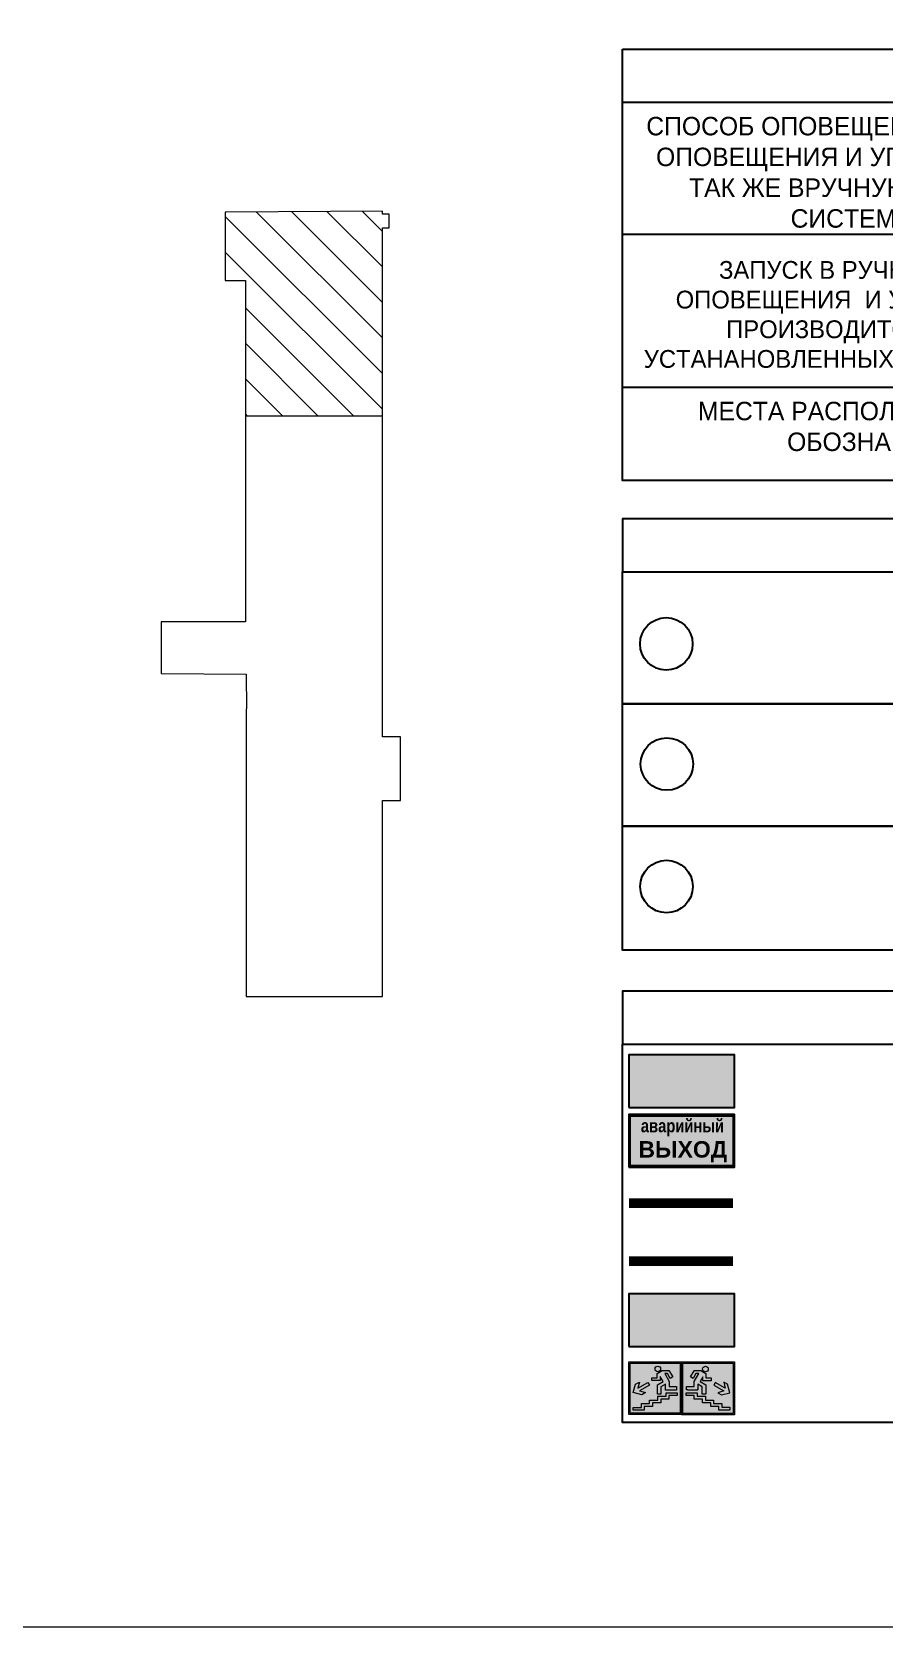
# Model space of a CAD drawing. Header units: millimetres. Extents: x 13810 to 67229, y 12374 to 21950.
# Drawn here: x 40680.6 to 40809.7, y 13759.5 to 14001.4 of the extents above; entities that cross this region are included whole.
import ezdxf

# ---------------------------------------------------------------- set-up
doc = ezdxf.new("R2010")
doc.units = ezdxf.units.MM
doc.linetypes.add('GOST2.303 4', pattern=[7, 5, -2, 0])
doc.layers.add('План_Штампы', color=7, linetype='Continuous')
doc.styles.add('обычный', font='arial.ttf')

# ---------------------------------------------------------------- blocks, each defined once
blk = doc.blocks.new('A$C41C009D9')
at = {"true_color": 0xffffff}
blk.add_hatch(color=7, dxfattribs=at).paths.add_polyline_path([(0, 8), (-16, 8), (-16, 0), (0, 0)])
h = blk.add_hatch(color=126)
h.dxf.hatch_style = 1
h.paths.add_polyline_path([(-15.8, 7.8), (-15.8, 0.2), (-0.2, 0.2), (-0.2, 7.8)])
at = {"color": 126}
for points in [[(-16, 0), (0, 0), (0, 8), (-16, 8)], [(-16, 0), (0, 0), (0, 8), (-16, 8)], [(-15.8, 7.8), (-0.2, 7.8), (-0.2, 0.2), (-15.8, 0.2)]]:
    blk.add_lwpolyline(points, close=True, dxfattribs=at)
at = {"color": 7, "true_color": 0xffffff, "insert": (-15.8, 7.3), "char_height": 2.5, "width": 15.5999, "attachment_point": 1, "style": 'обычный'}
blk.add_mtext('\\pi1.6133;{\\fArial|b1|i0|c204|p34;\\H0.8x;\\W0.8;аварийный\\H1.25x;\\W1;\\P\\pi1.2327;ВЫХОД}', dxfattribs=at)
blk = doc.blocks.new('A$C32E8229D')
at = {"true_color": 0xffffff}
blk.add_hatch(color=7, dxfattribs=at).paths.add_polyline_path([(0, 0), (0, -8), (16, -8), (16, 0)])
h = blk.add_hatch(color=126)
h.paths.add_polyline_path([(0.2, -0.2), (15.8, -0.2), (15.8, -7.8), (0.2, -7.8)])
h.paths.add_polyline_path([(13.49, -2.05), (12.08, -2.05), (11.37, -2.63, 0.162397), (11.29, -2.84), (11.29, -3.63), (10.35, -3.63), (10.35, -4.05), (11.68, -4.05), (11.68, -3.48), (12.26, -4.28), (11.29, -5.1), (11.29, -6.78), (11.85, -6.78), (11.85, -5.44), (12.8, -4.64), (12.8, -5.94), (14.46, -5.94), (14.46, -5.39), (13.45, -5.39), (13.45, -3.97), (12.46, -2.59), (13.15, -2.59), (13.69, -3.34), (14.18, -3)], flags=16)
h.paths.add_polyline_path([(10.74, -1.82, 1), (11.8, -1.82, 1)], flags=16)
h.paths.add_polyline_path([(9.39, -3.59), (5.99, -3.59), (6.56, -3.03), (5.91, -3.03), (5.1, -3.83), (5.91, -4.64), (6.56, -4.64), (5.99, -4.09), (9.39, -4.09)], flags=16)
h.paths.add_polyline_path([(4.29, -1.08), (1.72, -1.08), (1.72, -6.6), (4.29, -6.6)], flags=16)
at = {"color": 126}
blk.add_lwpolyline([(16, -8), (0, -8), (0, 0), (16, 0)], close=True, dxfattribs=at)
blk = doc.blocks.new('A$C7B4425F7')
at = {"true_color": 0xffffff}
blk.add_hatch(color=7, dxfattribs=at).paths.add_polyline_path([(0, 0), (-16, 0), (-16, -8), (0, -8)])
h = blk.add_hatch(color=126)
h.paths.add_polyline_path([(-0.2, -0.2), (-15.8, -0.2), (-15.8, -7.8), (-0.2, -7.8)])
h.paths.add_polyline_path([(-11.76, -2.03), (-11.76, -3.66), (-11.17, -3.66, -0.568275), (-11.17, -6.18), (-12.58, -6.18), (-12.58, -2.03)], flags=16)
h.paths.add_polyline_path([(-13.33, -4.12, -0.495768), (-13.59, -6.18), (-15.03, -6.18), (-15.03, -2.03), (-13.59, -2.03, -0.487973)], flags=16)
h.paths.add_polyline_path([(-10.25, -2.03), (-9.48, -2.03), (-9.48, -6.18), (-10.25, -6.18)], flags=16)
h.paths.add_polyline_path([(-13.84, -3.69), (-14.24, -3.69), (-14.24, -3.03), (-13.9, -3.03, -0.692621)], flags=0)
h.paths.add_polyline_path([(-9.15, -2.03), (-8.4, -2.03), (-8.04, -3.07), (-7.68, -2.03), (-6.93, -2.03), (-7.64, -4.1), (-6.93, -6.18), (-7.68, -6.18), (-8.04, -5.14), (-8.4, -6.18), (-9.15, -6.18), (-8.44, -4.1)], flags=16)
h.paths.add_polyline_path([(-11.76, -4.46), (-11.42, -4.46, -0.692621), (-11.36, -5.12), (-11.76, -5.12)], flags=0)
h.paths.add_polyline_path([(-13.9, -5.2), (-14.24, -5.2), (-14.24, -4.55), (-13.84, -4.55, -0.708038)], flags=0)
edge = h.paths.add_edge_path(flags=16)
edge.add_ellipse((-5.51, -4.08), major_axis=(0, 2.05), ratio=0.586184, start_angle=0, end_angle=360)
edge = h.paths.add_edge_path(flags=0)
edge.add_ellipse((-5.51, -4.08), major_axis=(0, 1.14), ratio=0.454828, start_angle=0, end_angle=360)
h.paths.add_polyline_path([(-4.13, -4.96, 0.377264), (-3.48, -4.52, 0.0555), (-3.16, -2.03), (-1.66, -2.03), (-1.66, -4.96), (-0.96, -4.96), (-0.96, -7.01), (-1.75, -7.01), (-1.75, -6.18), (-3.3, -6.18), (-3.3, -7.02), (-4.13, -7.02)], flags=16)
h.paths.add_polyline_path([(-2.73, -2.91), (-2.28, -2.91), (-2.28, -4.96), (-3.05, -4.96, 0.079136)], flags=0)
at = {"color": 126}
blk.add_lwpolyline([(-16, -8), (0, -8), (0, 0), (-16, 0)], close=True, dxfattribs=at)
blk = doc.blocks.new('вниз 3')
at = {"lineweight": 0, "true_color": 0xffffff}
h = blk.add_hatch(color=7, dxfattribs=at)
h.dxf.hatch_style = 1
h.paths.add_polyline_path([(40997.5, -4475.69), (40997.25, -4475.28), (40995.76, -4476.15), (40995.97, -4475.23), (40995.39, -4475.56), (40995.05, -4476.83), (40996.33, -4477.17), (40996.91, -4476.83), (40996, -4476.55)], flags=0)
h.paths.add_polyline_path([(40999.81, -4473.95), (41000.22, -4473.95), (41000.64, -4474.67), (41001.03, -4474.43), (41000.46, -4473.49), (41000.42, -4473.49), (40999.43, -4473.49), (40998.68, -4473.92), (40998.68, -4474.57), (40997.88, -4474.57), (40997.88, -4475), (40999.14, -4475), (40999.14, -4474.43), (40999.14, -4474.38), (40999.59, -4475.15), (40998.72, -4475.67), (40998.72, -4477.06), (40999.24, -4477.06), (40999.24, -4475.96), (40999.95, -4475.56), (40999.95, -4476.43), (41001.61, -4476.43), (41001.61, -4475.88), (41000.47, -4475.88), (41000.47, -4475.12)], flags=0)
h.paths.add_polyline_path([(40999.2, -4473.24, 1), (40998.35, -4473.24, 1)], flags=0)
h.paths.add_polyline_path([(41000.46, -4477.26), (41001.69, -4477.26), (41001.69, -4476.84), (41000.03, -4476.84), (41000.03, -4477.39), (40998.78, -4477.39), (40998.78, -4477.95), (40997.53, -4477.95), (40997.53, -4478.5), (40996.29, -4478.5), (40996.29, -4479.06), (40995.05, -4479.06), (40995.05, -4479.48), (40995.29, -4479.48), (40996.72, -4479.48), (40996.72, -4478.92), (40997.97, -4478.92), (40997.97, -4478.36), (40999.2, -4478.36), (40999.2, -4477.81), (41000.46, -4477.81)], flags=0)
h.paths.add_polyline_path([(41002.37, -4472.17), (40994.37, -4472.17), (40994.37, -4480.17), (41002.37, -4480.17)])
h.paths.add_polyline_path([(41002.16, -4479.96), (40994.57, -4479.96), (40994.57, -4472.37), (41002.16, -4472.37)], flags=16)
h.paths.add_polyline_path([(41001.61, -4475.88), (41001.61, -4476.43), (40999.95, -4476.43), (40999.95, -4475.56), (40999.24, -4475.96), (40999.24, -4477.06), (40998.72, -4477.06), (40998.72, -4475.67), (40999.59, -4475.15), (40999.14, -4474.38), (40999.14, -4474.43), (40999.14, -4475), (40997.88, -4475), (40997.88, -4474.57), (40998.68, -4474.57), (40998.68, -4473.92), (40999.43, -4473.49), (41000.42, -4473.49), (41000.46, -4473.49), (41001.03, -4474.43), (41000.64, -4474.67), (41000.22, -4473.95), (40999.81, -4473.95), (41000.47, -4475.12), (41000.47, -4475.88)], flags=0)
h.paths.add_polyline_path([(41001.69, -4476.84), (41001.69, -4477.26), (41000.46, -4477.26), (41000.46, -4477.81), (40999.2, -4477.81), (40999.2, -4478.36), (40997.97, -4478.36), (40997.97, -4478.92), (40996.72, -4478.92), (40996.72, -4479.48), (40995.05, -4479.48), (40995.05, -4479.06), (40996.29, -4479.06), (40996.29, -4478.5), (40997.53, -4478.5), (40997.53, -4477.95), (40998.78, -4477.95), (40998.78, -4477.39), (41000.03, -4477.39), (41000.03, -4476.84)], flags=0)
h.paths.add_polyline_path([(40998.35, -4473.24, -1), (40999.2, -4473.24, -1)], flags=0)
h.paths.add_polyline_path([(40997.5, -4475.69), (40996, -4476.55), (40996.91, -4476.83), (40996.33, -4477.17), (40995.05, -4476.83), (40995.39, -4475.56), (40995.97, -4475.23), (40995.76, -4476.15), (40997.25, -4475.28)], flags=0)
at = {"lineweight": 0}
h = blk.add_hatch(color=126, dxfattribs=at)
h.dxf.hatch_style = 1
h.paths.add_polyline_path([(41002.16, -4472.37), (40994.57, -4472.37), (40994.57, -4479.96), (41002.16, -4479.96)])
h.paths.add_polyline_path([(40995.97, -4475.23), (40995.76, -4476.15), (40997.25, -4475.28), (40997.5, -4475.69), (40996, -4476.55), (40996.91, -4476.83), (40996.33, -4477.17), (40995.05, -4476.83), (40995.39, -4475.56)], flags=16)
h.paths.add_polyline_path([(40997.88, -4474.57), (40998.68, -4474.57), (40998.68, -4473.92), (40999.43, -4473.49), (41000.42, -4473.49), (41000.46, -4473.49), (41001.03, -4474.43), (41000.64, -4474.67), (41000.22, -4473.95), (40999.81, -4473.95), (41000.47, -4475.12), (41000.47, -4475.88), (41001.61, -4475.88), (41001.61, -4476.43), (40999.95, -4476.43), (40999.95, -4475.56), (40999.24, -4475.96), (40999.24, -4477.06), (40998.72, -4477.06), (40998.72, -4475.67), (40999.59, -4475.15), (40999.14, -4474.38), (40999.14, -4474.43), (40999.14, -4475), (40997.88, -4475)], flags=16)
h.paths.add_polyline_path([(40998.35, -4473.24, -1), (40999.2, -4473.24, -1)], flags=16)
h.paths.add_polyline_path([(40997.53, -4477.95), (40998.78, -4477.95), (40998.78, -4477.39), (41000.03, -4477.39), (41000.03, -4476.84), (41001.69, -4476.84), (41001.69, -4477.26), (41000.46, -4477.26), (41000.46, -4477.81), (40999.2, -4477.81), (40999.2, -4478.36), (40997.97, -4478.36), (40997.97, -4478.92), (40996.72, -4478.92), (40996.72, -4479.48), (40995.05, -4479.48), (40995.05, -4479.06), (40996.29, -4479.06), (40996.29, -4478.5), (40997.53, -4478.5)], flags=16)
at = {"lineweight": 0, "true_color": 0xffffff}
h = blk.add_hatch(color=7, dxfattribs=at)
h.dxf.hatch_style = 1
h.paths.add_polyline_path([(40999.2, -4473.24, 1), (40998.35, -4473.24, 1)])
h.paths.add_polyline_path([(40999.81, -4473.95), (41000.22, -4473.95), (41000.64, -4474.67), (41001.03, -4474.43), (41000.46, -4473.49), (41000.42, -4473.49), (40999.43, -4473.49), (40998.68, -4473.92), (40998.68, -4474.57), (40997.88, -4474.57), (40997.88, -4475), (40999.14, -4475), (40999.14, -4474.43), (40999.14, -4474.38), (40999.59, -4475.15), (40998.72, -4475.67), (40998.72, -4477.06), (40999.24, -4477.06), (40999.24, -4475.96), (40999.95, -4475.56), (40999.95, -4476.43), (41001.61, -4476.43), (41001.61, -4475.88), (41000.47, -4475.88), (41000.47, -4475.12)])
h.paths.add_polyline_path([(40999.2, -4477.81), (41000.46, -4477.81), (41000.46, -4477.26), (41001.69, -4477.26), (41001.69, -4476.84), (41000.03, -4476.84), (41000.03, -4477.39), (40998.78, -4477.39), (40998.78, -4477.95), (40997.53, -4477.95), (40997.53, -4478.5), (40996.29, -4478.5), (40996.29, -4479.06), (40995.05, -4479.06), (40995.05, -4479.48), (40995.29, -4479.48), (40996.72, -4479.48), (40996.72, -4478.92), (40997.97, -4478.92), (40997.97, -4478.36), (40999.2, -4478.36)])
h.paths.add_polyline_path([(40997.5, -4475.69), (40997.25, -4475.28), (40995.76, -4476.15), (40995.97, -4475.23), (40995.39, -4475.56), (40995.05, -4476.83), (40996.33, -4477.17), (40996.91, -4476.83), (40996, -4476.55)])
at = {"color": 126, "lineweight": 0}
for points in [[(40994.37, -4472.17), (41002.37, -4472.17), (41002.37, -4480.17), (40994.37, -4480.17)], [(40994.57, -4472.37), (41002.16, -4472.37), (41002.16, -4479.96), (40994.57, -4479.96)]]:
    blk.add_lwpolyline(points, close=True, dxfattribs=at)
for points in [[(40999.14, -4474.43), (40999.14, -4475), (40997.88, -4475), (40997.88, -4474.57), (40998.68, -4474.57), (40998.68, -4473.92), (40999.43, -4473.49), (41000.42, -4473.49), (41000.46, -4473.49), (41001.03, -4474.43), (41000.64, -4474.67), (41000.22, -4473.95), (40999.81, -4473.95), (41000.47, -4475.12), (41000.47, -4475.88), (41001.61, -4475.88), (41001.61, -4476.43), (40999.95, -4476.43), (40999.95, -4475.56), (40999.24, -4475.96), (40999.24, -4477.06), (40998.72, -4477.06), (40998.72, -4475.67), (40999.59, -4475.15), (40999.14, -4474.38), (40999.14, -4474.43)], [(40995.05, -4476.83), (40995.39, -4475.56), (40995.97, -4475.23), (40995.76, -4476.15), (40997.25, -4475.28), (40997.5, -4475.69), (40996, -4476.55), (40996.91, -4476.83), (40996.33, -4477.17), (40995.05, -4476.83)], [(40995.29, -4479.48), (40995.05, -4479.48), (40995.05, -4479.06), (40996.29, -4479.06), (40996.29, -4478.5), (40997.53, -4478.5), (40997.53, -4477.95), (40998.78, -4477.95), (40998.78, -4477.39), (41000.03, -4477.39), (41000.03, -4476.84), (41001.69, -4476.84), (41001.69, -4477.26), (41000.46, -4477.26), (41000.46, -4477.81), (40999.2, -4477.81), (40999.2, -4478.36), (40997.97, -4478.36), (40997.97, -4478.92), (40996.72, -4478.92), (40996.72, -4479.48), (40995.05, -4479.48)]]:
    blk.add_lwpolyline(points, dxfattribs=at)
blk.add_circle((40998.77, -4473.24), 0.426, dxfattribs=at)
blk = doc.blocks.new('вниз')
at = {"lineweight": 0, "true_color": 0xffffff}
h = blk.add_hatch(color=7, dxfattribs=at)
h.dxf.hatch_style = 1
h.paths.add_polyline_path([(40994.51, -4472.22), (40986.51, -4472.22), (40986.51, -4480.22), (40994.51, -4480.22)])
h.paths.add_polyline_path([(40994.31, -4472.42), (40994.31, -4480.01), (40986.71, -4480.01), (40986.71, -4472.42)], flags=16)
h.paths.add_polyline_path([(40988.43, -4473.53), (40989.43, -4473.53), (40990.19, -4473.96), (40990.19, -4474.6), (40991, -4474.6), (40991, -4475.06), (40989.73, -4475.06), (40989.73, -4474.46), (40989.3, -4475.18), (40990.17, -4475.7), (40990.17, -4477.11), (40989.63, -4477.11), (40989.63, -4476.01), (40988.94, -4475.59), (40988.94, -4476.46), (40988.94, -4476.46), (40987.47, -4476.46), (40987.26, -4476.46), (40987.26, -4475.92), (40988.4, -4475.92), (40988.4, -4475.2), (40989.1, -4473.99), (40988.66, -4473.99), (40988.24, -4474.7), (40987.86, -4474.47), (40988.41, -4473.56)], flags=0)
h.paths.add_polyline_path([(40990.55, -4473.29, -1), (40989.69, -4473.29, -1)], flags=0)
h.paths.add_polyline_path([(40988.85, -4476.89), (40988.85, -4477.43), (40990.1, -4477.43), (40990.1, -4477.99), (40991.34, -4477.99), (40991.34, -4478.54), (40992.59, -4478.54), (40992.59, -4479.09), (40993.83, -4479.09), (40993.83, -4479.52), (40992.17, -4479.52), (40992.17, -4478.97), (40990.91, -4478.97), (40990.91, -4478.41), (40989.68, -4478.41), (40989.68, -4477.86), (40988.43, -4477.86), (40988.43, -4477.31), (40987.6, -4477.31), (40987.18, -4477.31), (40987.18, -4476.89)], flags=0)
h.paths.add_polyline_path([(40991.61, -4475.33), (40993.12, -4476.2), (40992.9, -4475.27), (40993.48, -4475.6), (40993.83, -4476.88), (40992.56, -4477.22), (40991.97, -4476.88), (40992.9, -4476.61), (40991.38, -4475.74), (40991.58, -4475.39)], flags=0)
h.paths.add_polyline_path([(40990.19, -4473.96), (40989.43, -4473.53), (40988.43, -4473.53), (40988.41, -4473.56), (40987.86, -4474.47), (40988.24, -4474.7), (40988.66, -4473.99), (40989.1, -4473.99), (40988.4, -4475.2), (40988.4, -4475.92), (40987.26, -4475.92), (40987.26, -4476.46), (40987.47, -4476.46), (40988.94, -4476.46), (40988.94, -4476.27), (40988.94, -4475.59), (40989.63, -4476.01), (40989.63, -4477.11), (40990.17, -4477.11), (40990.17, -4475.7), (40989.3, -4475.18), (40989.73, -4474.46), (40989.73, -4475.06), (40991, -4475.06), (40991, -4474.6), (40990.19, -4474.6)], flags=0)
h.paths.add_polyline_path([(40990.55, -4473.29, 1), (40989.69, -4473.29, 1)], flags=0)
h.paths.add_polyline_path([(40991.61, -4475.33), (40991.58, -4475.39), (40991.38, -4475.74), (40992.9, -4476.61), (40991.97, -4476.88), (40992.56, -4477.22), (40993.83, -4476.88), (40993.48, -4475.6), (40992.9, -4475.27), (40993.12, -4476.2)], flags=0)
h.paths.add_polyline_path([(40990.1, -4477.43), (40988.85, -4477.43), (40988.85, -4476.89), (40987.18, -4476.89), (40987.18, -4477.31), (40987.6, -4477.31), (40988.43, -4477.31), (40988.43, -4477.86), (40989.68, -4477.86), (40989.68, -4478.41), (40990.91, -4478.41), (40990.91, -4478.97), (40992.17, -4478.97), (40992.17, -4479.52), (40993.83, -4479.52), (40993.83, -4479.09), (40992.59, -4479.09), (40992.59, -4478.54), (40991.34, -4478.54), (40991.34, -4477.99), (40990.1, -4477.99)], flags=0)
at = {"lineweight": 0}
h = blk.add_hatch(color=126, dxfattribs=at)
h.dxf.hatch_style = 1
h.paths.add_polyline_path([(40994.31, -4472.42), (40986.71, -4472.42), (40986.71, -4480.01), (40994.31, -4480.01)])
h.paths.add_polyline_path([(40988.43, -4473.53), (40989.43, -4473.53), (40990.19, -4473.96), (40990.19, -4474.6), (40991, -4474.6), (40991, -4475.06), (40989.73, -4475.06), (40989.73, -4474.46), (40989.3, -4475.18), (40990.17, -4475.7), (40990.17, -4477.11), (40989.63, -4477.11), (40989.63, -4476.01), (40988.94, -4475.59), (40988.94, -4476.46), (40988.94, -4476.46), (40987.47, -4476.46), (40987.26, -4476.46), (40987.26, -4475.92), (40988.4, -4475.92), (40988.4, -4475.2), (40989.1, -4473.99), (40988.66, -4473.99), (40988.24, -4474.7), (40987.86, -4474.47), (40988.41, -4473.56)], flags=16)
h.paths.add_polyline_path([(40990.55, -4473.29, -1), (40989.69, -4473.29, -1)], flags=16)
h.paths.add_polyline_path([(40988.85, -4476.89), (40988.85, -4477.43), (40990.1, -4477.43), (40990.1, -4477.99), (40991.34, -4477.99), (40991.34, -4478.54), (40992.59, -4478.54), (40992.59, -4479.09), (40993.83, -4479.09), (40993.83, -4479.52), (40992.17, -4479.52), (40992.17, -4478.97), (40990.91, -4478.97), (40990.91, -4478.41), (40989.68, -4478.41), (40989.68, -4477.86), (40988.43, -4477.86), (40988.43, -4477.31), (40987.6, -4477.31), (40987.18, -4477.31), (40987.18, -4476.89)], flags=16)
h.paths.add_polyline_path([(40991.61, -4475.33), (40993.12, -4476.2), (40992.9, -4475.27), (40993.48, -4475.6), (40993.83, -4476.88), (40992.56, -4477.22), (40991.97, -4476.88), (40992.9, -4476.61), (40991.38, -4475.74), (40991.58, -4475.39)], flags=16)
at = {"lineweight": 0, "true_color": 0xffffff}
h = blk.add_hatch(color=7, dxfattribs=at)
h.dxf.hatch_style = 1
h.paths.add_polyline_path([(40989.73, -4474.46), (40989.73, -4475.06), (40991, -4475.06), (40991, -4474.6), (40990.19, -4474.6), (40990.19, -4473.96), (40989.43, -4473.53), (40988.43, -4473.53), (40988.41, -4473.56), (40987.86, -4474.47), (40988.24, -4474.7), (40988.66, -4473.99), (40989.1, -4473.99), (40988.4, -4475.2), (40988.4, -4475.92), (40987.26, -4475.92), (40987.26, -4476.46), (40987.47, -4476.46), (40988.94, -4476.46), (40988.94, -4475.59), (40989.63, -4476.01), (40989.63, -4477.11), (40990.17, -4477.11), (40990.17, -4475.7), (40989.3, -4475.18)])
h.paths.add_polyline_path([(40989.69, -4473.29, 1), (40990.55, -4473.29, 1)])
h.paths.add_polyline_path([(40991.61, -4475.33), (40991.58, -4475.39), (40991.38, -4475.74), (40992.9, -4476.61), (40991.97, -4476.88), (40992.56, -4477.22), (40993.83, -4476.88), (40993.48, -4475.6), (40992.9, -4475.27), (40993.12, -4476.2)])
h.paths.add_polyline_path([(40990.1, -4477.43), (40988.85, -4477.43), (40988.85, -4476.89), (40987.18, -4476.89), (40987.18, -4477.31), (40987.6, -4477.31), (40988.43, -4477.31), (40988.43, -4477.86), (40989.68, -4477.86), (40989.68, -4478.41), (40990.91, -4478.41), (40990.91, -4478.97), (40992.17, -4478.97), (40992.17, -4479.52), (40993.83, -4479.52), (40993.83, -4479.09), (40992.59, -4479.09), (40992.59, -4478.54), (40991.34, -4478.54), (40991.34, -4477.99), (40990.1, -4477.99)])
at = {"color": 126, "lineweight": 0}
for points in [[(40986.51, -4472.22), (40994.51, -4472.22), (40994.51, -4480.22), (40986.51, -4480.22)], [(40986.71, -4472.42), (40994.31, -4472.42), (40994.31, -4480.01), (40986.71, -4480.01)]]:
    blk.add_lwpolyline(points, close=True, dxfattribs=at)
for points in [[(40987.47, -4476.46), (40987.26, -4476.46), (40987.26, -4475.92), (40988.4, -4475.92), (40988.4, -4475.2), (40989.1, -4473.99), (40988.66, -4473.99), (40988.24, -4474.7), (40987.86, -4474.47), (40988.41, -4473.56), (40988.43, -4473.53), (40989.43, -4473.53), (40990.19, -4473.96), (40990.19, -4474.6), (40991, -4474.6), (40991, -4475.06), (40989.73, -4475.06), (40989.73, -4474.46), (40989.3, -4475.18), (40990.17, -4475.7), (40990.17, -4477.11), (40989.63, -4477.11), (40989.63, -4476.01), (40988.94, -4475.59), (40988.94, -4476.46)], [(40987.6, -4477.31), (40987.18, -4477.31), (40987.18, -4476.89), (40988.85, -4476.89), (40988.85, -4477.43), (40990.1, -4477.43), (40990.1, -4477.99), (40991.34, -4477.99), (40991.34, -4478.54), (40992.59, -4478.54), (40992.59, -4479.09), (40993.83, -4479.09), (40993.83, -4479.52), (40992.17, -4479.52), (40992.17, -4478.97), (40990.91, -4478.97), (40990.91, -4478.41), (40989.68, -4478.41), (40989.68, -4477.86), (40988.43, -4477.86), (40988.43, -4477.31), (40987.6, -4477.31)], [(40987.47, -4476.46), (40988.94, -4476.46), (40988.94, -4476.27)], [(40991.58, -4475.39), (40991.38, -4475.74), (40992.9, -4476.61), (40991.97, -4476.88), (40992.56, -4477.22), (40993.83, -4476.88), (40993.48, -4475.6), (40992.9, -4475.27), (40993.12, -4476.2), (40991.61, -4475.33), (40991.58, -4475.39)]]:
    blk.add_lwpolyline(points, dxfattribs=at)
blk.add_circle((40990.12, -4473.29), 0.432, dxfattribs=at)

msp = doc.modelspace()

# ---------------------------------------------------------------- hatches: boundary and pattern name
at = {"lineweight": 0}
h = msp.add_hatch(dxfattribs=at)
h.set_pattern_fill('ANSI31', color=256, scale=1.2, angle=90)
h.set_pattern_definition([(135, (54178.583, -2345.6043), (-2.69407684, -2.69407684), [])])
h.paths.add_polyline_path([(40733.69, 13971.72), (40734.7, 13971.72), (40734.7, 13973.81), (40733.69, 13973.81), (40733.69, 13974.23), (40709.87, 13974.08), (40709.87, 13963.72), (40712.94, 13963.72), (40712.94, 13943.23), (40733.69, 13943.23)])

# ---------------------------------------------------------------- linework, layer by layer
at = {"color": 126, "lineweight": 0, "true_color": 0x008754}
msp.add_lwpolyline([(40338.71, 14154.45), (40938.71, 14154.45), (40938.71, 13759.45), (40338.71, 13759.45)], close=True, dxfattribs=at)
msp.add_lwpolyline([(40338.71, 14154.45), (40938.71, 14154.45), (40938.71, 13759.45), (40338.71, 13759.45)], close=True, dxfattribs=at)
msp.add_lwpolyline([(40338.71, 14154.45), (40938.71, 14154.45), (40938.71, 13759.45), (40338.71, 13759.45)], close=True, dxfattribs=at)
msp.add_lwpolyline([(40338.71, 14154.45), (40938.71, 14154.45), (40938.71, 13759.45), (40338.71, 13759.45)], close=True, dxfattribs=at)
at = {"color": 0}
msp.add_lwpolyline([(40770.1, 13998.84), (40913.87, 13998.84), (40913.87, 13933.39), (40770.1, 13933.39)], close=True, dxfattribs=at)
for points in [[(40770.1, 13990.79), (40913.87, 13990.79)], [(40770.1, 13970.79), (40913.87, 13970.79)], [(40770.1, 13947.54), (40913.87, 13947.54)]]:
    msp.add_lwpolyline(points, dxfattribs=at)
at = {"lineweight": 0}
for points in [[(40713.05, 13904.04), (40713.1, 13898.75), (40713.05, 13898.69), (40713.05, 13898.69), (40713.05, 13889.51), (40713.05, 13889.51), (40713.05, 13855.12), (40733.69, 13855.12), (40733.69, 13884.87), (40736.45, 13884.87), (40736.45, 13894.53), (40733.69, 13894.53), (40733.69, 13971.72), (40734.7, 13971.72), (40734.7, 13973.81), (40733.69, 13973.81), (40733.69, 13974.23), (40710.01, 13974.08), (40709.87, 13974.08), (40709.87, 13963.72), (40712.94, 13963.72), (40712.94, 13911.98), (40700.17, 13911.98), (40700.17, 13907.3), (40700.17, 13907.3), (40700.17, 13904.12), (40713.05, 13904.04)], [(40712.94, 13943.23), (40733.69, 13943.23)]]:
    msp.add_lwpolyline(points, dxfattribs=at)
for points in [[(40770.1, 13919.53), (40913.87, 13919.53), (40913.87, 13927.58), (40770.1, 13927.58)], [(40770.1, 13919.53), (40913.87, 13919.53), (40913.87, 13862.13), (40770.1, 13862.13)], [(40770.1, 13847.88), (40913.87, 13847.88), (40913.87, 13855.93), (40770.1, 13855.93)], [(40770.1, 13847.88), (40913.87, 13847.88), (40913.87, 13790.48), (40770.1, 13790.48)]]:
    msp.add_lwpolyline(points, close=True)
for points in [[(40828.52, 13899.53), (40770.1, 13899.53), (40913.87, 13899.53)], [(40828.52, 13880.96), (40770.1, 13880.96), (40913.87, 13880.96)]]:
    msp.add_lwpolyline(points)
at = {"color": 126, "lineweight": 80, "true_color": 0x008754, "const_width": 1.5}
msp.add_lwpolyline([(40786.85, 13823.77), (40771.06, 13823.77)], dxfattribs=at)
at = {"color": 126, "linetype": 'GOST2.303 4', "lineweight": 80, "true_color": 0x008754, "const_width": 1.5}
msp.add_lwpolyline([(40786.86, 13814.97), (40771.06, 13814.97)], dxfattribs=at)
for centre in [(40776.73, 13908.61), (40776.82, 13890.38), (40776.76, 13871.8)]:
    msp.add_circle(centre, 3.98)

# ---------------------------------------------------------------- block references
msp.add_blockref('A$C41C009D9', (40787.06, 13829.21))
at = {"color": 126, "true_color": 0x008754}
for name, p in [('вниз 3', (-223.32, 18271.85)), ('вниз', (-207.45, 18271.89)), ('вниз', (-207.45, 18271.89))]:
    msp.add_blockref(name, p, dxfattribs=at)
at = {"layer": 'План_Штампы'}
msp.add_blockref('A$C7B4425F7', (40787.06, 13846.29), dxfattribs=at)
at = {"layer": 'План_Штампы', "color": 126, "true_color": 0x008754, "xscale": -1}
msp.add_blockref('A$C32E8229D', (40787.06, 13810.02), dxfattribs=at)

# ---------------------------------------------------------------- texts
at = {"lineweight": 0, "attachment_point": 5, "style": 'обычный'}
for s, insert, char_height, width in [('{\\fProxima Nova Rg|b0|i0|c204|p2;СПОСОБ ОПОВЕЩЕНИЯ АВТОМАТИЧЕСКИЙ ЧЕРЕЗ РЕЧЕВУЮ СИСТЕМУ ОПОВЕЩЕНИЯ И УПРАВЛЕНИЯ ЭВАКУАЦИЕЙ ЛЮДЕЙ ПРИ ПОЖАРЕ , А ТАК ЖЕ ВРУЧНУЮ, ИСПОЛЬЗУЯ ВНУТРЕННЮЮ ГРОМКУЮ СВЯЗЬ СИСТЕМЫ ТЕХНОЛОГИЧЕСКОГО ОПОВЕЩЕНИЯ.}', (40840.96, 13979.75), 2.8, 137.0334), ('{\\fProxima Nova Rg|b0|i0|c204|p2;\\P\\pt8.1;ЗАПУСК В РУЧНОМ РЕЖИМЕ АВТОМАТИЧЕСКОЙ СИСТЕМЫ ОПОВЕЩЕНИЯ  И УПРАВЛЕНИЯ ЭВАКУАЦИИ ЛЮДЕЙ ПРИ ПОЖАРЕ ПРОИЗВОДИТСЯ ОТ РУЧНЫХ ПОЖАРНЫХ ИЗВЕЩАТЕЛЕЙ, УСТАНАНОВЛЕННЫХ НА СТЕНАХ ВБЛИЗИ ЭВАКУАЦИОННЫХ ВЫХОДОВ. }', (40838.18, 13960.45), 2.7, 131.4512), ('\\pt8.4;{\\fProxima Nova Rg|b0|i0|c204|p2;\\PМЕСТА РАСПОЛОЖЕНИЯ ПОЖАРНЫХ ИЗВЕЩАТЕЛЕЙ ОБОЗНАЧЕНЫ НА НАСТОЯЩЕМ ПЛАНЕ}', (40831.48, 13943.53), 2.8, 118.5618)]:
    msp.add_mtext(s, dxfattribs=dict(at, insert=insert, char_height=char_height, width=width))

doc.saveas('drawing.dxf')
